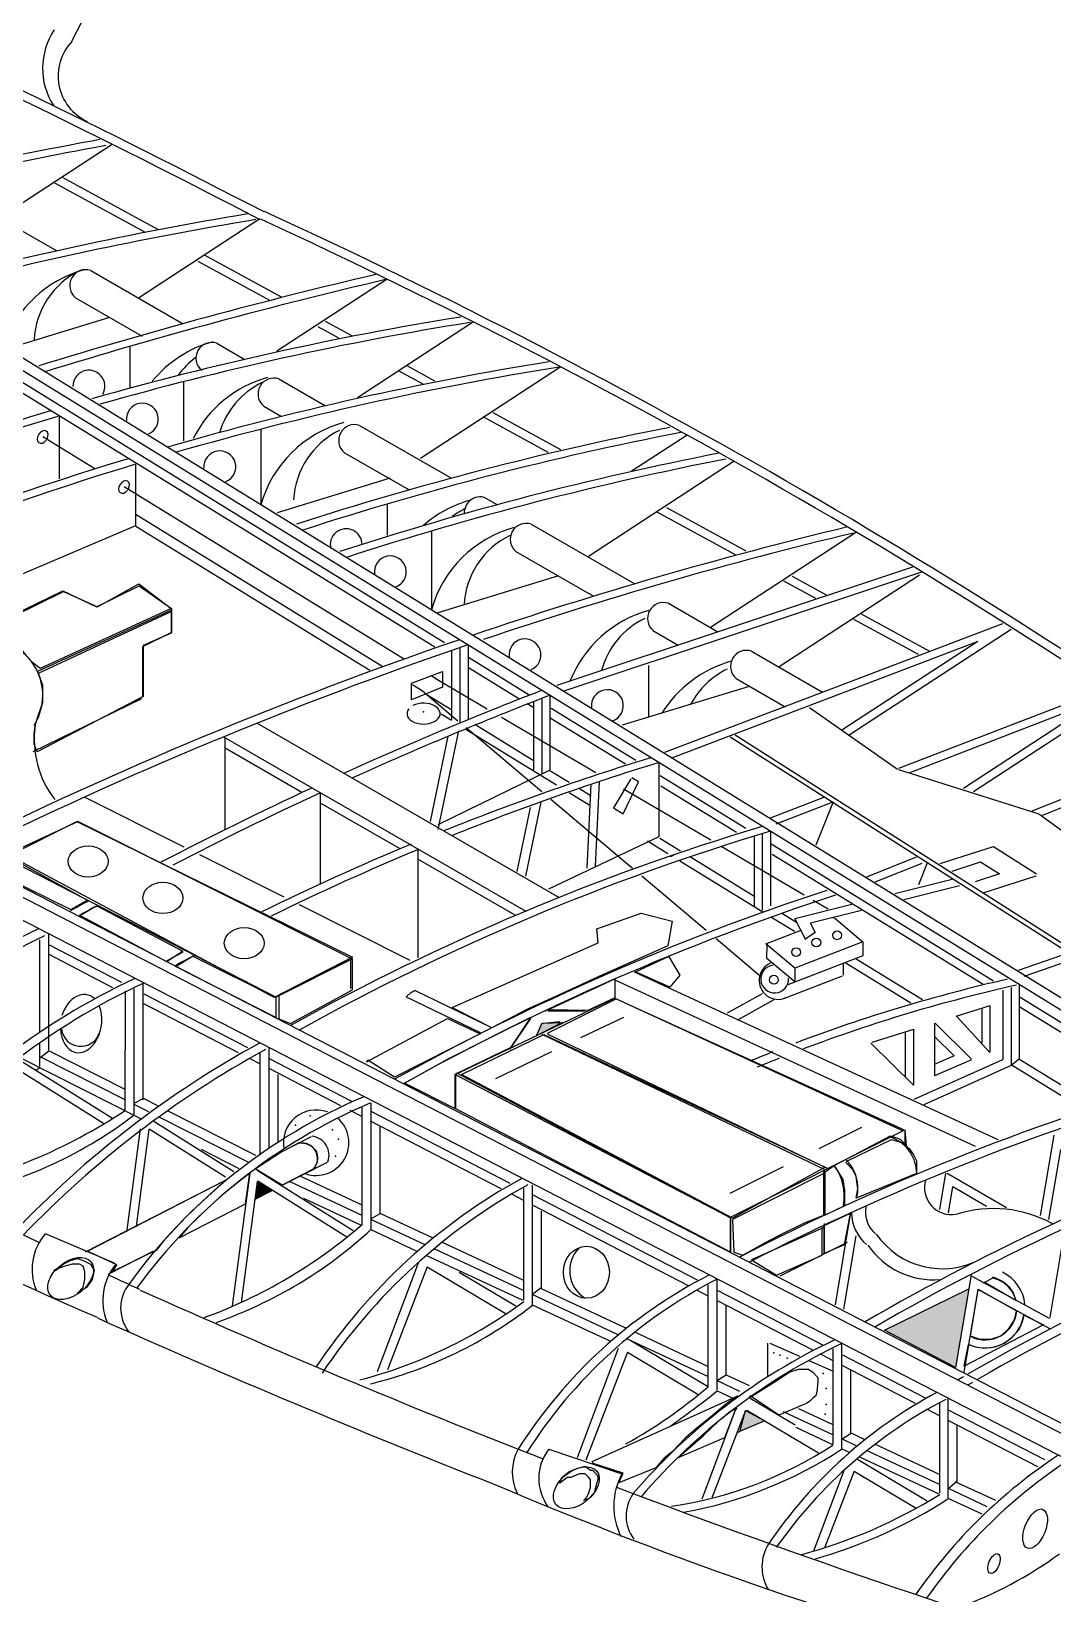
# Model space of a CAD drawing. Extents: x 4.3 to 16.6, y -10.2 to -1.3.
# Drawn here: x 11.503 to 13.393, y -8.713 to -5.822 of the extents above; entities that cross this region are included whole.
import ezdxf

# ---------------------------------------------------------------- set-up
doc = ezdxf.new("R2010")
doc.units = 0
doc.header["$MEASUREMENT"] = 0
doc.linetypes.add('0', pattern=[0])
doc.layers.get('0').update_dxf_attribs({"linetype": 'CONTINUOUS'})
doc.layers.add('1', color=7, linetype='CONTINUOUS')

# ---------------------------------------------------------------- blocks, each defined once
blk = doc.blocks.new('UNITCIRCLE0')
at = {"color": 0, "linetype": '0'}
blk.add_circle((0, 0), 1, dxfattribs=at)
blk = doc.blocks.new('82')
at = {"color": 0, "linetype": '0'}
blk.add_arc((0, 0), 1, 275.2115, 263.991, dxfattribs=at)
blk = doc.blocks.new('83')
at = {"color": 0, "linetype": '0'}
blk.add_arc((0, 0), 1, 275.2115, 263.9926, dxfattribs=at)
blk = doc.blocks.new('90')
at = {"color": 0, "linetype": '0'}
blk.add_arc((0, 0), 1, 144.1694, 202.628, dxfattribs=at)
blk = doc.blocks.new('91')
at = {"color": 0, "linetype": '0'}
blk.add_arc((0, 0), 1, 57.8237, 104.9603, dxfattribs=at)
blk = doc.blocks.new('92')
at = {"color": 0, "linetype": '0'}
blk.add_arc((0, 0), 1, 66.9977, 174.8391, dxfattribs=at)
blk = doc.blocks.new('93')
at = {"color": 0, "linetype": '0'}
blk.add_arc((0, 0), 1, 223.6975, 284.2534, dxfattribs=at)
blk = doc.blocks.new('94')
at = {"color": 0, "linetype": '0'}
blk.add_arc((0, 0), 1, 235.9767, 346.8765, dxfattribs=at)
blk = doc.blocks.new('95')
at = {"color": 0, "linetype": '0'}
blk.add_arc((0, 0), 1, 155.3544, 259.9626, dxfattribs=at)
blk = doc.blocks.new('96')
at = {"color": 0, "linetype": '0'}
blk.add_arc((0, 0), 1, 342.5456, 41.8353, dxfattribs=at)
blk = doc.blocks.new('97')
at = {"color": 0, "linetype": '0'}
blk.add_arc((0, 0), 1, 337.4285, 82.8183, dxfattribs=at)
blk = doc.blocks.new('98')
at = {"color": 0, "linetype": '0'}
blk.add_arc((0, 0), 1, 107.696, 312.1451, dxfattribs=at)
blk = doc.blocks.new('99')
at = {"color": 0, "linetype": '0'}
blk.add_arc((0, 0), 1, 153.43875, 130.03111, dxfattribs=at)

msp = doc.modelspace()

# ---------------------------------------------------------------- linework, layer by layer
at = {"layer": '1', "color": 7, "linetype": '0'}
for p, q in [((12.267378, -6.953199), (10.552269, -5.896473)), ((10.579334, -5.890028), (14.678915, -8.415894)), ((12.249464, -6.961081), (10.531314, -5.904052)), ((10.644669, -5.90716), (14.703353, -8.407832)), ((11.652709, -6.03108), (11.444117, -6.167142)), ((11.560999, -6.092345), (11.736278, -6.188128)), ((11.365301, -6.121736), (11.549747, -6.227997)), ((11.545988, -6.102219), (11.713194, -6.19351)), ((11.92576, -6.168924), (11.701324, -6.315323)), ((13.942637, -8.734807), (9.089279, -6.229897)), ((11.823892, -6.236006), (11.965011, -6.313121)), ((9.233553, -6.259987), (13.979978, -8.711184)), ((9.259033, -6.256348), (13.99522, -8.699473)), ((11.612699, -6.264265), (11.78363, -6.36274)), ((11.811038, -6.24693), (11.945038, -6.320091)), ((12.161505, -6.280448), (11.957241, -6.413688)), ((11.584528, -6.314818), (11.707863, -6.385873)), ((11.64569, -6.351611), (11.458215, -6.40906)), ((12.046701, -6.357762), (12.096737, -6.385105)), ((12.321022, -6.359549), (12.106052, -6.499771)), ((12.03267, -6.367935), (12.070868, -6.388791)), ((11.685365, -6.404165), (11.685365, -6.481881)), ((11.846176, -6.398775), (11.898087, -6.428679)), ((12.197625, -6.440238), (12.24909, -6.468359)), ((12.482436, -6.442715), (12.222674, -6.612157)), ((11.784253, -6.471202), (11.784253, -6.579316)), ((11.960958, -6.464902), (12.047357, -6.514677)), ((12.181377, -6.449126), (12.226929, -6.473997)), ((11.932787, -6.515455), (11.965682, -6.534406)), ((12.356513, -6.527062), (12.481705, -6.595476)), ((11.554626, -6.533607), (11.554626, -6.649797)), ((11.927612, -6.559295), (11.927612, -6.697803)), ((12.110211, -6.550888), (12.279998, -6.648704)), ((12.33805, -6.534667), (12.458773, -6.60058)), ((11.620194, -6.631471), (11.52387, -6.57221)), ((12.7163, -6.568839), (12.612928, -6.636269)), ((12.08204, -6.601441), (12.201709, -6.670383)), ((12.803219, -6.617358), (12.533581, -6.793242)), ((11.695456, -6.621752), (11.695456, -6.736539)), ((12.167041, -6.648446), (11.957808, -6.712562)), ((12.191453, -6.982914), (11.674356, -6.664792)), ((12.161418, -6.697474), (12.161418, -6.754168)), ((12.342589, -6.684765), (12.365076, -6.697719)), ((12.678171, -6.702836), (12.824601, -6.782854)), ((12.153181, -6.997351), (11.696851, -6.716612)), ((12.427666, -6.733778), (12.619193, -6.84412)), ((12.659162, -6.709986), (12.804804, -6.789505)), ((11.695456, -6.736539), (11.461509, -6.836563)), ((12.129423, -7.004296), (11.696039, -6.737676)), ((12.242985, -6.74773), (12.242985, -6.892114)), ((13.029604, -6.748693), (12.759441, -6.924919)), ((12.399494, -6.784332), (12.543016, -6.867017)), ((12.475776, -7.031805), (13.133568, -6.812627)), ((12.486948, -7.042856), (13.152369, -6.821138)), ((11.623426, -6.886566), (11.702622, -6.848027)), ((11.702622, -6.848027), (11.76211, -6.889531)), ((12.477948, -6.829529), (12.252901, -6.898494)), ((13.146198, -6.827936), (12.886437, -6.997378)), ((12.894682, -6.838576), (12.953511, -6.870697)), ((12.910786, -6.829952), (12.973279, -6.8641)), ((11.465859, -6.903293), (11.561161, -6.856915)), ((11.561161, -6.856915), (11.623426, -6.886566)), ((12.681609, -6.880077), (12.773044, -6.932755)), ((11.76211, -6.892496), (11.51432, -7.005978)), ((11.76211, -6.889531), (11.76211, -6.934007)), ((13.038018, -6.899479), (13.164639, -6.968672)), ((11.76211, -6.934007), (11.708334, -6.960692)), ((12.652722, -6.93022), (12.699599, -6.957227)), ((12.675028, -7.155535), (13.300485, -6.917196)), ((13.315716, -6.928752), (13.016191, -7.124129)), ((13.024188, -6.909283), (13.143481, -6.974415)), ((11.708334, -6.960692), (11.708334, -7.052607)), ((12.295677, -6.962191), (12.295677, -7.102726)), ((12.310878, -6.956881), (12.310878, -7.094733)), ((12.687687, -7.166), (13.25156, -6.951126)), ((13.253866, -6.950907), (13.002235, -7.115043)), ((12.280476, -6.967504), (12.280476, -7.095733)), ((12.424212, -7.049829), (12.311629, -6.980466)), ((12.644691, -6.995232), (12.644691, -7.090521)), ((12.835214, -6.968571), (12.966769, -7.044363)), ((12.205989, -7.027679), (12.263714, -7.00597)), ((12.2533, -7.020963), (12.242387, -7.014249)), ((12.346416, -7.075664), (12.2533, -7.020963)), ((12.263714, -7.00597), (12.263714, -7.035431)), ((12.404634, -7.056543), (12.311441, -6.999211)), ((12.807042, -7.019127), (12.897592, -7.071292)), ((12.205989, -7.058692), (12.205989, -7.027679)), ((12.263714, -7.035431), (12.205989, -7.058692)), ((12.226458, -7.042431), (12.207965, -7.031055)), ((12.292217, -7.097915), (12.226458, -7.042431)), ((12.280676, -7.078031), (12.236405, -7.050796)), ((12.462359, -7.050214), (12.462359, -7.188066)), ((12.830804, -7.033665), (12.595911, -7.105645)), ((13.108194, -7.185347), (13.488511, -7.038725)), ((11.506236, -7.154036), (11.707393, -7.056144)), ((12.432472, -7.073669), (12.420241, -7.066145)), ((12.431956, -7.060835), (12.431956, -7.189066)), ((12.447158, -7.055524), (12.447158, -7.196056)), ((12.621017, -7.171087), (12.464636, -7.074736)), ((12.942492, -7.072744), (13.105566, -7.186954)), ((13.127016, -7.193425), (13.470798, -7.060888)), ((13.470841, -7.06368), (13.227508, -7.222405)), ((13.513785, -7.053857), (13.245837, -7.228638)), ((11.920515, -7.101964), (12.479223, -7.424114)), ((12.280284, -7.097105), (12.260846, -7.085148)), ((12.447415, -7.228857), (12.307325, -7.11066)), ((12.43329, -7.171921), (12.323668, -7.10448)), ((12.547186, -7.193605), (12.372591, -7.09104)), ((12.601972, -7.177948), (12.462865, -7.092369)), ((11.858388, -7.12725), (12.417533, -7.44965)), ((11.861117, -7.128469), (11.861117, -7.299037)), ((12.273696, -7.125717), (12.240815, -7.283594)), ((12.293036, -7.116252), (12.255018, -7.298804)), ((12.474756, -7.216746), (12.305569, -7.112662)), ((12.795925, -7.127361), (14.695094, -8.337594)), ((12.805319, -7.123357), (14.699626, -8.330481)), ((11.86172, -7.147582), (12.003252, -7.229188)), ((12.646753, -7.16631), (12.649915, -7.165106)), ((13.354765, -7.264019), (13.648292, -7.147248)), ((12.462405, -7.188593), (12.255024, -7.289779)), ((12.497822, -7.21162), (12.462406, -7.189833)), ((12.664075, -7.174495), (12.664075, -7.31235)), ((13.10699, -7.187356), (13.366751, -7.269507)), ((13.373727, -7.271942), (13.620709, -7.173687)), ((12.538714, -7.236779), (12.516807, -7.223301)), ((12.537913, -7.214108), (12.530459, -7.370266)), ((12.553755, -7.210419), (12.54627, -7.367231)), ((12.611845, -7.204887), (12.580159, -7.258365)), ((12.597762, -7.269431), (12.625927, -7.210419)), ((12.759851, -7.318535), (12.59827, -7.223616)), ((12.625927, -7.210419), (12.613605, -7.203042)), ((12.824858, -7.29668), (12.666546, -7.19914)), ((12.807312, -7.304276), (12.667326, -7.218156)), ((11.60187, -7.238541), (11.785243, -7.330519)), ((12.037253, -7.23236), (12.037253, -7.399827)), ((12.037524, -7.248948), (12.184402, -7.333638)), ((12.445359, -7.248114), (12.416852, -7.384996)), ((12.615316, -7.370518), (12.464231, -7.243046)), ((12.534946, -7.253775), (12.497885, -7.230974)), ((12.870495, -7.276986), (12.971101, -7.238199)), ((12.881193, -7.288195), (12.986451, -7.247617)), ((12.986451, -7.247617), (12.954115, -7.327322)), ((11.589582, -7.283594), (11.451348, -7.347957)), ((11.589582, -7.283594), (12.096438, -7.537826)), ((12.426019, -7.257579), (12.401278, -7.376374)), ((12.580159, -7.258365), (12.597762, -7.269431)), ((13.366751, -7.269507), (13.621611, -7.454352)), ((12.664075, -7.31235), (12.459563, -7.408823)), ((12.840107, -7.312309), (12.840107, -7.440538)), ((12.855309, -7.306996), (12.855309, -7.44753)), ((12.870509, -7.301685), (12.870509, -7.439538)), ((12.21783, -7.336252), (12.21783, -7.536283)), ((12.680655, -7.343418), (12.643156, -7.320347)), ((12.703817, -7.338352), (12.665676, -7.314887)), ((12.932827, -7.420151), (12.779071, -7.329826)), ((13.283226, -7.579094), (12.870031, -7.324513)), ((13.184566, -7.361204), (13.282929, -7.329716)), ((13.282929, -7.329716), (13.362633, -7.380507)), ((11.955132, -7.608624), (11.453181, -7.350367)), ((11.813781, -7.344833), (11.969906, -7.423143)), ((12.217331, -7.352626), (12.397369, -7.456433)), ((12.684798, -7.348577), (12.691319, -7.346063)), ((12.856199, -7.451414), (12.702689, -7.356973)), ((12.841312, -7.422938), (12.722246, -7.349689)), ((13.263958, -7.58521), (12.87334, -7.344898)), ((13.04863, -7.385808), (13.140364, -7.349314)), ((13.064163, -7.395093), (13.151062, -7.360524)), ((13.161238, -7.358914), (13.144269, -7.40074)), ((13.206425, -7.375516), (13.259315, -7.358585)), ((13.259315, -7.358585), (13.29415, -7.380781)), ((12.751553, -7.485463), (12.632132, -7.384707)), ((13.100293, -7.417075), (13.206587, -7.390475)), ((13.29415, -7.380781), (13.249112, -7.395199)), ((13.263803, -7.415588), (13.36218, -7.384097)), ((13.117416, -7.428179), (13.220371, -7.402415)), ((11.998444, -7.437457), (12.202991, -7.540056)), ((12.918566, -7.470467), (12.891311, -7.453699)), ((12.915414, -7.463339), (13.020895, -7.436943)), ((12.944627, -7.471418), (13.03891, -7.447824)), ((12.977153, -7.446189), (12.949546, -7.429972)), ((12.861937, -7.509772), (12.926932, -7.484759)), ((12.914959, -7.487561), (12.871257, -7.460677)), ((12.935969, -7.50237), (12.915414, -7.463339)), ((12.943678, -7.471416), (12.95312, -7.489344)), ((12.986077, -7.461998), (12.986745, -7.461741)), ((12.988645, -7.461994), (13.04132, -7.50641)), ((11.517818, -7.502964), (11.517818, -7.672389)), ((11.534465, -7.491903), (11.534465, -7.706703)), ((11.670575, -7.581743), (11.535094, -7.511687)), ((12.852, -7.570216), (12.769779, -7.500842)), ((12.915414, -7.554863), (12.861937, -7.509772)), ((12.86389, -7.53699), (12.864022, -7.510447)), ((13.04132, -7.50641), (12.915414, -7.554863)), ((12.95312, -7.489344), (12.935969, -7.501025)), ((13.042222, -7.531634), (13.042222, -7.50641)), ((11.653725, -7.591237), (11.535582, -7.530048)), ((12.096438, -7.537826), (11.955132, -7.608624)), ((12.093367, -7.537826), (12.093367, -7.592534)), ((12.915414, -7.580435), (12.86389, -7.53699)), ((12.90332, -7.58509), (13.042222, -7.531634)), ((13.151533, -7.613791), (13.028753, -7.538254)), ((13.329187, -7.558835), (13.425325, -7.525542)), ((13.339886, -7.570045), (13.436024, -7.536752)), ((12.617949, -7.561909), (13.291319, -7.872305)), ((12.894857, -7.611392), (13.00351, -7.569579)), ((12.915414, -7.554863), (12.915414, -7.580435)), ((13.005346, -7.568322), (13.005346, -7.546787)), ((13.130073, -7.619902), (13.008825, -7.545309)), ((11.676421, -7.597328), (11.675882, -7.818222)), ((11.692798, -7.593039), (11.692529, -7.826801)), ((11.709175, -7.582314), (11.709175, -7.798922)), ((12.212985, -7.596682), (12.352936, -7.664125)), ((12.582398, -7.576805), (13.249401, -7.884265)), ((12.791116, -7.637542), (12.855383, -7.602108)), ((13.300425, -7.595922), (13.300425, -7.724154)), ((13.315626, -7.590612), (13.315626, -7.735219)), ((13.330828, -7.585301), (13.330828, -7.723154)), ((11.886044, -7.71156), (11.709568, -7.620159)), ((11.903713, -7.702294), (11.711631, -7.60297)), ((11.955132, -7.608624), (11.955132, -7.644025)), ((12.196591, -7.608132), (12.333206, -7.673968)), ((12.287328, -7.75185), (12.582398, -7.610326)), ((12.582398, -7.610326), (13.115658, -7.856131)), ((12.810208, -7.650376), (12.87749, -7.613279)), ((13.276431, -7.624852), (13.213297, -7.644457)), ((13.26123, -7.630234), (13.26123, -7.693494)), ((13.276431, -7.624852), (13.276431, -7.709645)), ((13.597976, -7.77302), (13.330635, -7.608305)), ((13.578479, -7.778708), (13.331975, -7.627055)), ((12.426104, -7.648206), (12.387852, -7.705454)), ((12.450695, -7.656794), (12.48075, -7.65393)), ((12.458892, -7.633894), (12.5272, -7.633894)), ((12.51965, -7.683676), (12.599164, -7.645539)), ((13.17365, -7.657155), (13.17365, -7.754061)), ((13.174934, -7.657155), (13.241742, -7.723106)), ((13.214763, -7.643695), (13.276431, -7.71099)), ((12.447306, -7.677363), (12.9699, -7.926896)), ((13.13534, -7.668669), (13.057791, -7.692752)), ((13.119906, -7.673305), (13.119906, -7.756754)), ((13.135107, -7.667922), (13.135107, -7.771559)), ((13.17365, -7.681381), (13.210037, -7.717303)), ((11.517818, -7.693836), (11.517818, -7.736726)), ((11.53517, -7.708847), (11.518792, -7.721714)), ((11.676585, -7.779294), (11.536497, -7.708369)), ((11.925839, -7.71099), (11.925839, -7.898389)), ((11.942486, -7.703433), (11.942486, -7.889559)), ((12.361984, -7.759299), (12.46613, -7.709347)), ((13.135107, -7.771559), (13.056388, -7.693848)), ((13.210037, -7.717303), (13.173398, -7.733294)), ((11.475392, -7.740767), (11.636635, -7.842119)), ((11.478786, -7.723481), (11.652792, -7.832856)), ((11.48405, -7.721599), (11.704969, -7.833452)), ((11.676435, -7.79889), (11.52072, -7.720052)), ((11.927084, -7.732816), (11.906565, -7.722188)), ((12.09593, -7.801687), (11.942277, -7.722236)), ((12.075571, -7.809721), (11.942625, -7.740864)), ((13.299557, -7.724452), (13.135707, -7.798304)), ((13.315626, -7.735219), (13.154379, -7.807899)), ((13.242359, -7.724519), (13.173815, -7.754438)), ((13.330828, -7.723154), (13.315626, -7.735219)), ((13.448017, -7.815502), (13.315672, -7.734083)), ((13.467572, -7.808221), (13.329738, -7.723423)), ((11.959132, -7.75174), (11.959132, -7.877784)), ((12.287328, -7.815163), (12.287328, -7.75185)), ((12.287328, -7.75185), (12.795702, -8.016278)), ((11.709175, -7.796776), (11.692798, -7.805354)), ((11.736802, -7.809783), (11.710434, -7.796432)), ((12.130905, -7.803992), (12.130905, -8.038452)), ((11.720161, -7.821029), (11.692928, -7.80724)), ((11.904331, -7.914275), (11.738283, -7.830203)), ((11.91812, -7.901586), (11.754925, -7.81896)), ((12.114121, -7.829687), (12.092863, -7.818676)), ((12.114258, -7.811787), (12.114258, -8.030816)), ((12.3889, -7.953179), (12.132879, -7.820793)), ((11.704438, -7.85245), (11.679838, -8.039296)), ((11.720235, -7.853091), (11.696594, -8.032642)), ((11.721047, -7.852286), (11.862319, -7.941085)), ((11.729309, -7.838058), (11.877476, -7.931192)), ((12.371943, -7.963216), (12.130538, -7.838188)), ((12.147552, -7.848247), (12.147552, -8.009811)), ((13.115658, -7.856131), (12.795702, -8.016278)), ((12.960759, -7.888972), (13.039561, -7.84953)), ((13.119213, -7.856131), (13.119213, -7.882203)), ((11.81706, -7.890205), (11.886991, -7.925612)), ((11.961736, -7.896813), (12.021165, -7.866488)), ((13.394557, -7.863801), (13.36946, -8.012789)), ((13.406837, -7.890834), (13.3851, -8.019877)), ((11.967116, -7.95657), (12.051072, -7.91373)), ((11.603312, -8.079704), (11.862337, -7.947532)), ((11.906968, -7.934446), (11.874681, -8.179669)), ((11.920854, -7.949599), (11.891367, -8.173549)), ((11.920629, -7.928722), (12.098228, -8.040356)), ((11.921666, -7.948794), (12.086372, -8.052325)), ((12.114804, -7.99334), (12.00012, -7.939838)), ((12.795702, -7.971588), (12.894681, -7.922047)), ((12.9699, -7.926896), (12.9699, -8.008831)), ((13.194486, -7.934602), (13.183236, -8.001387)), ((13.197425, -7.934342), (13.307399, -7.998059)), ((11.916877, -7.982204), (11.94827, -7.966187)), ((12.114824, -8.01239), (11.981895, -7.95043)), ((12.412846, -7.984401), (12.391586, -7.973391)), ((12.413559, -7.961912), (12.413559, -8.169603)), ((12.42953, -7.95669), (12.42953, -8.176569)), ((12.735333, -8.132317), (12.431569, -7.975243)), ((13.207173, -7.959218), (13.198974, -8.007895)), ((13.20785, -7.959321), (13.269907, -7.995274)), ((11.77667, -8.053747), (11.899164, -7.991244)), ((12.112539, -8.030568), (12.007069, -7.981488)), ((12.718925, -8.142925), (12.430138, -7.993357)), ((12.446177, -8.004802), (12.446177, -8.147707)), ((13.01875, -8.006337), (12.989861, -8.177838)), ((12.147552, -8.009811), (12.130651, -8.019359)), ((12.231593, -8.066817), (12.131227, -8.020034)), ((12.24624, -8.054656), (12.148155, -8.008899)), ((12.795702, -8.016278), (12.795702, -8.079594)), ((12.9699, -8.027452), (12.9699, -8.083318)), ((13.415241, -8.035019), (13.387264, -8.201108)), ((11.656548, -8.101112), (11.52921, -8.046474)), ((12.218065, -8.079673), (12.130444, -8.038899)), ((12.412889, -8.132401), (12.262654, -8.062314)), ((12.888134, -8.124286), (13.012976, -8.0618)), ((13.028222, -8.050042), (13.005297, -8.186138)), ((11.64476, -8.121057), (11.728124, -8.07852)), ((12.412733, -8.170259), (12.233159, -8.086697)), ((12.413551, -8.151631), (12.24789, -8.074412)), ((12.218356, -8.100643), (12.142763, -8.301737)), ((12.235119, -8.107716), (12.161715, -8.298448)), ((12.235119, -8.107716), (12.381113, -8.19481)), ((12.399227, -8.180575), (12.294131, -8.117877)), ((13.241906, -8.12245), (13.213017, -8.293951)), ((12.446289, -8.146712), (12.43014, -8.158655)), ((12.602738, -8.220966), (12.446947, -8.148289)), ((12.755049, -8.161635), (12.734162, -8.150817)), ((12.754809, -8.140741), (12.754809, -8.32984)), ((12.771456, -8.13099), (12.771456, -8.335811)), ((12.967498, -8.252366), (12.773501, -8.152052)), ((13.254042, -8.150346), (13.228453, -8.302254)), ((13.242828, -8.124945), (13.385763, -8.202588)), ((13.254403, -8.149863), (13.386808, -8.221786)), ((12.573643, -8.245135), (12.429054, -8.177853)), ((12.588786, -8.233313), (12.429468, -8.159052)), ((12.949017, -8.262093), (12.773474, -8.171177)), ((12.788102, -8.179556), (12.788102, -8.308938)), ((12.754663, -8.291842), (12.619452, -8.228764)), ((12.588877, -8.258657), (12.512827, -8.460961)), ((12.60564, -8.265729), (12.528828, -8.465318)), ((12.755473, -8.311007), (12.604722, -8.24074)), ((12.60564, -8.265729), (12.738149, -8.344778)), ((12.75401, -8.3292), (12.612006, -8.244484)), ((12.865137, -8.249103), (12.865137, -8.308742)), ((12.868933, -8.249103), (12.923844, -8.273226)), ((12.985767, -8.259265), (12.985767, -8.436334)), ((13.002054, -8.25023), (13.002054, -8.444295)), ((12.941087, -8.280803), (12.986582, -8.30079)), ((12.9851, -8.280783), (12.962051, -8.268846)), ((13.1387, -8.360335), (13.002797, -8.289948)), ((13.157168, -8.350442), (13.004067, -8.271275)), ((12.788296, -8.307943), (12.772145, -8.317897)), ((12.813989, -8.338284), (12.772189, -8.3188)), ((12.831396, -8.327639), (12.789216, -8.307962)), ((13.018701, -8.297991), (13.018701, -8.415433)), ((12.801316, -8.351079), (12.772639, -8.337735)), ((12.915964, -8.400887), (12.832841, -8.3513)), ((13.198617, -8.350918), (13.198617, -8.534862)), ((12.807611, -8.366403), (12.743364, -8.537311)), ((12.824374, -8.373475), (12.762646, -8.533867)), ((12.826474, -8.372542), (12.958983, -8.451592)), ((12.98552, -8.418237), (12.894722, -8.375914)), ((12.986201, -8.399859), (12.92306, -8.370401)), ((13.183283, -8.383425), (13.159765, -8.371244)), ((13.18313, -8.358629), (13.18313, -8.525906)), ((13.378092, -8.464679), (13.198722, -8.371929)), ((12.986036, -8.437037), (12.917647, -8.405212)), ((13.364848, -8.477463), (13.199346, -8.391745)), ((13.215263, -8.401498), (13.215263, -8.505005)), ((13.020102, -8.415433), (13.003001, -8.42638)), ((13.029063, -8.438532), (13.00338, -8.42656)), ((13.04458, -8.427092), (13.01961, -8.415444)), ((13.184347, -8.492296), (13.063777, -8.436048)), ((12.46016, -8.445145), (12.595453, -8.490866)), ((13.017921, -8.451874), (13.001976, -8.444453)), ((13.160562, -8.541199), (13.031711, -8.464331)), ((13.182711, -8.528557), (13.035551, -8.460077)), ((13.182917, -8.510248), (13.048264, -8.447483)), ((13.006813, -8.483208), (12.950303, -8.633534)), ((13.025345, -8.485575), (12.971102, -8.626517)), ((13.025345, -8.485575), (13.140127, -8.554049)), ((13.215263, -8.505005), (13.198705, -8.51894)), ((13.271574, -8.551572), (13.199615, -8.518031)), ((13.287096, -8.54023), (13.213491, -8.505892)), ((12.762646, -8.533867), (12.76436, -8.530652)), ((13.262003, -8.565454), (13.199412, -8.536327))]:
    msp.add_line(p, q, dxfattribs=at)
for points in [[(11.46982, -6.9038), (11.5625, -6.85811), (11.625195, -6.886666), (11.701519, -6.843832), (11.761488, -6.889521), (11.518886, -7.000893), (11.505256, -6.98947), (11.494352, -6.978048), (11.486175, -6.966625), (11.475271, -6.96377), (11.461641, -6.958058), (11.450738, -6.952346), (11.45619, -6.932356), (11.464368, -6.918078), (11.46982, -6.9038)], [(11.761488, -6.892378), (11.761488, -6.935213), (11.709697, -6.958058), (11.709697, -7.052295), (11.513433, -7.1551), (11.507982, -7.140822), (11.507982, -7.120832), (11.510708, -7.103696), (11.516159, -7.086564), (11.524337, -7.063718), (11.524337, -7.046583), (11.524337, -7.032305), (11.516159, -7.00946), (11.761488, -6.895233)], [(11.461642, -7.346431), (11.587032, -7.283606), (12.096771, -7.534904), (11.9523, -7.609153), (11.461642, -7.346431)], [(11.453465, -7.349286), (11.453465, -7.386409), (11.576129, -7.446379), (11.606113, -7.429244), (11.45619, -7.346431)], [(11.625195, -7.440668), (11.783296, -7.523483), (11.753311, -7.543473), (11.592484, -7.457803), (11.622469, -7.440668)], [(12.281292, -7.62817), (12.55179, -7.507948), (12.549058, -7.482186), (12.631026, -7.453562), (12.688405, -7.467874), (12.680207, -7.513672), (12.55179, -7.57092), (12.478018, -7.60527), (12.420639, -7.631032), (12.355064, -7.66538), (12.286757, -7.631032)], [(11.805102, -7.534904), (11.955026, -7.609153), (11.955026, -7.646276), (11.769667, -7.55204), (11.802377, -7.53205)], [(12.096771, -7.537761), (11.960478, -7.606298), (11.960478, -7.649133), (11.982285, -7.6577), (12.096771, -7.594875), (12.096771, -7.537761)], [(12.681849, -7.533003), (12.703015, -7.568221), (12.68434, -7.590395), (12.62084, -7.561699), (12.683095, -7.533003)], [(12.454681, -7.634237), (12.582243, -7.574743), (12.582243, -7.609963), (12.532439, -7.633442), (12.460223, -7.632137)], [(12.459313, -7.674835), (12.584703, -7.61201), (13.118976, -7.854742), (13.121701, -7.883299), (13.11625, -7.877587), (13.110798, -7.871878), (13.102621, -7.86902), (13.091717, -7.866166), (12.977231, -7.926134), (12.459313, -7.67769)], [(12.122819, -7.728354), (12.273095, -7.648206), (12.333206, -7.67683), (12.174733, -7.756978), (12.125551, -7.72549)], [(12.426605, -7.646485), (12.27346, -7.723443), (12.193774, -7.767791), (12.287156, -7.81475), (12.288401, -7.750836), (12.390499, -7.701268), (12.426605, -7.64779)], [(12.449018, -7.656919), (12.485125, -7.655617), (12.437812, -7.680398), (12.447371, -7.657217)], [(12.298487, -7.751939), (12.451137, -7.67769), (12.971778, -7.923279), (12.800048, -8.017515), (12.298487, -7.751939)], [(12.287583, -7.754794), (12.287583, -7.814762), (12.797322, -8.080341), (12.797322, -8.017515), (12.290309, -7.749082)], [(11.967116, -7.95657), (11.917024, -7.926172), (11.962567, -7.896863), (11.998676, -7.877779), (12.010714, -7.879483), (12.016569, -7.881869), (12.019172, -7.88289), (12.022425, -7.884935), (12.027629, -7.890729), (12.030232, -7.89516), (12.031858, -7.899932), (12.032509, -7.906405), (12.031858, -7.914244), (12.027629, -7.923106), (12.024052, -7.927196), (11.967116, -7.95657)], [(13.012667, -7.911856), (13.094443, -7.871878), (13.113524, -7.877587), (13.127153, -7.889011), (13.135331, -7.900434), (13.140783, -7.911856), (13.140783, -7.923279), (13.140783, -7.9347), (13.029022, -7.980392), (13.031748, -7.963257), (13.029022, -7.940412), (13.02357, -7.928991), (13.009941, -7.914713)], [(12.971778, -7.931846), (12.988134, -7.920422), (13.004489, -7.946124), (13.007215, -7.966114), (13.007215, -7.980392), (13.007215, -7.994671), (12.971778, -8.011804), (12.971778, -7.931846)], [(11.606491, -8.078558), (11.862337, -7.947532), (11.819627, -7.985989), (11.790191, -8.014324), (11.767445, -8.037832), (11.745308, -8.062213), (11.734629, -8.076583), (11.653601, -8.116066), (11.661138, -8.104221), (11.61026, -8.080531)], [(11.77667, -8.053747), (11.899164, -7.991244), (11.906968, -7.934446), (11.882413, -7.953203), (11.85527, -7.97595), (11.829875, -7.998725), (11.813083, -8.014644), (11.793772, -8.033863)], [(11.920854, -7.949599), (11.916877, -7.982204), (11.94827, -7.966187), (11.920854, -7.949599)], [(12.969052, -7.9347), (12.800048, -8.020372), (12.802774, -8.080341), (12.819129, -8.086053), (12.860018, -8.063208), (12.887277, -8.048929), (12.933617, -8.026082), (12.969052, -8.011804), (12.969052, -7.931846)], [(12.969052, -8.034651), (12.835485, -8.094619), (12.881824, -8.123176), (12.966327, -8.086053), (12.966327, -8.034651)], [(13.018119, -8.008949), (12.969052, -8.031794), (12.969052, -8.083196), (13.007215, -8.066063), (13.018119, -8.011804)], [(11.548014, -8.113595), (11.561533, -8.102973), (11.575051, -8.095893), (11.58857, -8.092352), (11.598709, -8.095893), (11.612227, -8.102973), (11.618987, -8.113595), (11.615607, -8.131298), (11.605468, -8.145461), (11.58857, -8.156082), (11.598709, -8.145461), (11.602088, -8.131298), (11.602088, -8.117136), (11.598709, -8.106514), (11.591949, -8.102973), (11.578431, -8.102973), (11.564912, -8.106514), (11.544635, -8.113595)], [(13.081533, -8.224806), (13.237527, -8.148448), (13.213017, -8.293951), (13.081533, -8.224806)], [(13.32576, -8.189248), (13.321923, -8.205325), (13.310414, -8.223009), (13.296603, -8.23587), (13.277421, -8.242301), (13.256705, -8.241497), (13.240593, -8.23587), (13.254537, -8.149291)], [(13.265145, -8.137001), (13.282025, -8.12816), (13.291232, -8.131374), (13.301208, -8.136197), (13.311182, -8.144236), (13.319621, -8.155489), (13.324225, -8.169957), (13.265912, -8.136197)], [(13.339571, -8.197288), (13.375632, -8.214971), (13.229084, -8.291333), (13.236756, -8.251143), (13.2498, -8.255965), (13.257473, -8.256769), (13.272818, -8.257573), (13.285862, -8.255965), (13.303509, -8.248732), (13.319621, -8.23587), (13.330363, -8.223813), (13.336502, -8.208541), (13.339571, -8.197288)], [(12.830961, -8.350178), (12.884113, -8.316692), (12.904986, -8.302777), (12.922065, -8.296813), (12.931552, -8.296813), (12.94104, -8.296813), (12.94863, -8.302777), (12.958118, -8.312716), (12.958118, -8.320667), (12.956221, -8.33856), (12.954323, -8.346511), (12.94863, -8.350488), (12.942938, -8.356452), (12.937244, -8.360427), (12.927757, -8.364404), (12.886011, -8.382294), (12.832879, -8.346511)], [(12.540653, -8.467773), (12.810108, -8.346511), (12.787337, -8.362413), (12.758874, -8.386271), (12.734205, -8.40615), (12.713332, -8.42404), (12.688663, -8.449883), (12.673483, -8.461812), (12.658302, -8.479702), (12.58999, -8.507533), (12.597581, -8.489643), (12.542551, -8.47175)], [(12.807611, -8.366403), (12.78551, -8.424288), (12.697931, -8.461575), (12.72282, -8.439942), (12.74559, -8.420066), (12.762669, -8.40416), (12.779747, -8.388258), (12.796825, -8.374342), (12.80821, -8.370368)], [(12.813903, -8.412111), (12.824374, -8.373475), (12.860027, -8.392559), (12.80875, -8.414392)], [(12.480814, -8.508162), (12.484159, -8.497646), (12.497542, -8.487131), (12.504234, -8.483624), (12.514272, -8.48012), (12.527656, -8.476615), (12.537692, -8.483624), (12.541039, -8.483624), (12.551076, -8.49414), (12.551076, -8.501151), (12.54773, -8.511666), (12.544384, -8.525687), (12.534347, -8.536202), (12.524309, -8.539707), (12.531001, -8.532697), (12.534347, -8.525687), (12.537692, -8.515172), (12.537692, -8.511666), (12.537692, -8.501151), (12.534347, -8.497646), (12.527656, -8.490636), (12.517617, -8.490636), (12.507581, -8.49414), (12.500889, -8.497646), (12.494197, -8.497646), (12.480814, -8.508162)]]:
    msp.add_lwpolyline(points, close=True, dxfattribs=at)
for centre in [(12.993783, -7.494297), (12.955241, -7.507756), (12.917983, -7.525251), (12.87687, -7.576398)]:
    msp.add_circle(centre, 0.008071, dxfattribs=at)
for centre, radius, start, end in [((13.373875, -6.77962), 2.027506, 119.888824, 152.373886), ((2.745894, -23.872139), 19.956745, 62.588535, 65.424484), ((2.738695, -23.886389), 19.956745, 62.588535, 65.393211), ((11.651817, -5.890668), 0.128157, 146.1586, 212.363266), ((11.644845, -5.904499), 0.092495, 135.991592, 245.371262), ((12.96584, -13.391987), 7.490035, 100.275681, 104.866577), ((12.97654, -13.403194), 7.490035, 100.275688, 104.814339), ((6.997605, -16.890808), 11.816399, 54.423424, 65.306328), ((12.990763, -12.733467), 6.663157, 99.399445, 104.911507), ((13.001462, -12.744677), 6.663157, 99.353958, 104.86924), ((6.990806, -16.905476), 11.816399, 54.423424, 65.306328), ((11.659683, -6.475379), 0.220588, 105.505806, 160.920959), ((11.658965, -6.400353), 0.151195, 115.873856, 177.02507), ((14.311909, -15.523458), 9.503206, 103.196312, 107.10392), ((11.603429, -6.292225), 0.029457, 71.658348, 230.083633), ((14.322609, -15.534667), 9.503206, 103.149612, 107.09153), ((13.239638, -12.21451), 5.939327, 99.128624, 105.874939), ((13.250339, -12.225722), 5.939327, 99.061226, 105.837654), ((11.897614, -6.608627), 0.220588, 105.505806, 140.834244), ((11.836906, -6.426734), 0.029457, 71.658348, 230.083633), ((13.401052, -12.297679), 5.939327, 99.107895, 106.092606), ((13.411752, -12.308888), 5.939327, 99.033272, 106.038177), ((11.896894, -6.546949), 0.151195, 126.416901, 144.249756), ((11.60937, -6.47838), 0.029528, 330.335602, 181.593277), ((11.99905, -6.674893), 0.220588, 105.505806, 153.138138), ((11.995783, -6.607878), 0.151195, 115.873856, 163.386139), ((11.951688, -6.492863), 0.029457, 71.658348, 230.083633), ((13.239638, -12.21451), 5.939327, 106.642693, 108.657257), ((11.708258, -6.539307), 0.029528, 293.093323, 185.123184), ((13.250339, -12.225722), 5.939327, 106.617401, 108.610001), ((12.139861, -6.757883), 0.220588, 105.505806, 164.195358), ((12.139142, -6.696205), 0.151195, 115.873856, 177.02507), ((13.828182, -12.391728), 5.948042, 101.090347, 107.963486), ((12.100941, -6.578849), 0.029457, 71.658348, 230.083633), ((13.838881, -12.402941), 5.948042, 100.995766, 107.955078), ((13.401052, -12.297679), 5.939327, 106.825844, 116.952484), ((11.851617, -6.627635), 0.029528, 292.050812, 184.566147), ((13.915101, -12.440248), 5.948042, 101.048996, 108.034775), ((13.9258, -12.451456), 5.948042, 101.028183, 107.998146), ((13.411752, -12.308888), 5.939327, 106.812248, 116.84716), ((12.373666, -6.901937), 0.220588, 105.505798, 131.193542), ((12.372948, -6.840258), 0.151195, 115.873856, 127.130608), ((12.33332, -6.712726), 0.029457, 71.658348, 183.431946), ((12.418396, -6.761739), 0.029457, 71.658348, 230.083633), ((12.085423, -6.77169), 0.029528, 0.32228, 194.905502), ((12.455234, -6.952193), 0.220588, 105.505791, 164.195343), ((12.454515, -6.890516), 0.151195, 115.873856, 177.02507), ((14.850397, -14.405044), 7.883264, 103.492508, 108.721657), ((14.861097, -14.416253), 7.883264, 103.477089, 108.657387), ((12.16699, -6.821945), 0.029528, 287.170837, 188.294617), ((12.672339, -6.908038), 0.029457, 71.658348, 230.083633), ((12.704402, -7.105712), 0.220588, 105.505798, 158.3423), ((12.703683, -7.044036), 0.151195, 115.873856, 165.039841), ((14.850397, -14.405044), 7.883264, 108.912788, 116.295998), ((14.861097, -14.416253), 7.883264, 108.877083, 116.252937), ((11.420506, -7.050245), 0.103536, 327.485901, 80.698036), ((12.416159, -6.975465), 0.029528, 292.719116, 188.052307), ((12.85694, -7.199695), 0.220588, 105.505806, 148.202209), ((12.825944, -6.996532), 0.029457, 71.658348, 230.083633), ((12.856221, -7.138018), 0.151195, 115.873856, 151.663956), ((14.94276, -13.514107), 6.937225, 111.089073, 114.37133), ((14.958772, -13.522693), 6.937225, 111.089081, 114.360603), ((12.568696, -7.069447), 0.029528, 289.177856, 187.106567), ((11.691242, -7.131203), 0.183188, 172.280563, 217.600021), ((14.092739, -11.859056), 4.910472, 107.12587, 111.823784), ((14.108751, -11.867643), 4.910472, 107.125877, 111.862755), ((14.94276, -13.514107), 6.937225, 114.906441, 117.473557), ((14.958772, -13.522693), 6.937225, 114.901527, 117.412865), ((14.109402, -11.483863), 4.374619, 106.659767, 119.07756), ((14.125413, -11.492452), 4.374619, 106.670029, 119.077568), ((14.092739, -11.859056), 4.910472, 112.604462, 116.143661), ((14.108751, -11.867643), 4.910472, 112.634621, 116.12381), ((14.369701, -11.696205), 4.506159, 108.034035, 119.146156), ((14.385714, -11.704791), 4.506159, 108.029411, 119.146164), ((14.94276, -13.514107), 6.937225, 118.721184, 119.038429), ((14.958772, -13.522693), 6.937225, 118.76516, 119.038429), ((12.096395, -8.690042), 1.339938, 115.669884, 140.614227), ((12.107419, -8.703167), 1.339938, 115.669884, 140.292557), ((14.092739, -11.859056), 4.910472, 118.053032, 118.450783), ((14.108751, -11.867643), 4.910472, 118.047935, 118.450783), ((12.884579, -7.577744), 0.035089, 112.782486, 294.537842), ((12.878156, -7.575053), 0.025702, 95.737686, 2.999303), ((12.236496, -8.735724), 1.281847, 115.033195, 141.139175), ((12.252507, -8.744313), 1.281847, 115.033195, 140.702713), ((12.235625, -7.646562), 0.054777, 114.413788, 135.447327), ((13.955411, -10.433157), 2.929708, 102.745369, 110.757492), ((13.966358, -10.445247), 2.929708, 102.627647, 110.691315), ((11.594396, -7.663272), 0.036291, 187.860779, 340.057892), ((21.183453, 12.390951), 22.622505, 242.687271, 244.701096), ((12.821933, -9.328259), 1.86452, 118.748192, 136.444992), ((12.83288, -9.340346), 1.86452, 118.748192, 136.169907), ((13.955411, -10.433157), 2.929708, 111.640038, 112.485123), ((18.558977, 7.638827), 17.291279, 242.801315, 246.35701), ((10.825677, -6.544456), 1.380955, 299.743195, 300.126434), ((13.966358, -10.445247), 2.929708, 111.62764, 112.485138), ((14.872471, -12.059751), 4.472234, 106.237503, 117.420868), ((12.522937, -8.746089), 1.035565, 113.025108, 144.239914), ((12.533883, -8.758176), 1.035565, 113.025124, 143.807526), ((14.879761, -12.074581), 4.472234, 106.237511, 117.260674), ((11.124237, -6.989054), 0.996207, 281.225739, 303.66156), ((11.203833, -7.18693), 0.805307, 280.376465, 307.385742), ((12.029709, -7.878036), 0.060596, 69.875069, 190.960709), ((12.029709, -7.878036), 0.060596, 250.572952, 48.817913), ((12.004077, -7.907103), 0.028436, 317.394196, 101.691422), ((12.018154, -7.901333), 0.035553, 340.66037, 83.468437), ((15.159204, -11.840308), 4.20121, 109.016632, 120.206917), ((15.177318, -11.849941), 4.20121, 109.016632, 120.206917), ((13.070702, -7.934301), 0.069939, 3.018216, 73.322655), ((12.910726, -7.977173), 0.096196, 349.966339, 36.87682), ((12.957894, -7.962277), 0.074356, 346.973419, 46.575378), ((12.93537, -8.899529), 1.09028, 118.785324, 146.167221), ((13.204952, -7.961652), 0.049488, 162.239441, 280.928345), ((12.946317, -8.911616), 1.09028, 118.785324, 146.167221), ((13.282832, -8.22644), 0.226532, 61.066978, 107.373367), ((15.132661, -11.580376), 3.784028, 107.94445, 120.109146), ((15.150775, -11.590012), 3.784028, 107.944458, 120.092392), ((11.500615, -7.320957), 0.937671, 290.090332, 310.930084), ((11.60604, -8.112502), 0.101835, 139.580185, 202.216797), ((11.570797, -7.429138), 0.828048, 289.351746, 312.646515), ((13.188226, -7.963029), 0.148129, 214.542023, 298.855713), ((12.558548, -8.114953), 0.059656, 134.824783, 237.819214), ((13.172813, -7.983658), 0.148129, 214.542023, 274.50058), ((11.743244, -8.170737), 0.108173, 140.567596, 200.990372), ((21.183453, 12.390951), 22.622505, 245.065582, 245.224243), ((13.17104, -8.932284), 0.909219, 117.138603, 147.589661), ((11.738375, -8.18398), 0.070362, 141.358078, 217.722778), ((18.27323, 6.477628), 16.035522, 245.817474, 248.705261), ((13.186328, -8.939528), 0.909219, 117.138603, 147.589661), ((11.884451, -7.455842), 0.890342, 284.733185, 306.495331), ((11.944955, -7.560022), 0.786125, 283.63147, 308.110748), ((18.527559, 7.240124), 16.914841, 245.916153, 248.60585), ((13.466969, -9.256053), 1.120162, 115.237106, 139.396088), ((13.481445, -9.262118), 1.120162, 115.237106, 139.396088), ((15.132661, -11.580376), 3.784028, 120.229088, 120.413879), ((15.150775, -11.590012), 3.784028, 120.249619, 120.413887), ((12.146134, -7.611845), 0.941431, 299.023346, 310.300293), ((11.715216, -7.016138), 1.691713, 304.894409, 308.624054), ((13.590826, -9.112106), 0.875295, 118.13266, 145.818207), ((13.596428, -9.130097), 0.874779, 117.318909, 144.845551), ((12.57897, -7.814721), 0.743795, 278.370056, 303.168335), ((12.48179, -8.487432), 0.089113, 151.535629, 205.991302), ((12.530047, -8.499252), 0.088385, 142.253067, 216.685669), ((12.564621, -7.773373), 0.801758, 280.440491, 303.06488), ((13.939316, -9.268866), 0.973755, 123.468933, 145.288544), ((13.957431, -9.2785), 0.973755, 123.468933, 145.04332), ((12.705073, -8.550207), 0.124651, 151.572723, 206.819077), ((15.452773, -1.1904), 7.946451, 247.074249, 254.95192), ((18.27323, 6.477628), 16.035522, 249.225128, 253.122696), ((12.674279, -8.56829), 0.070993, 144.458374, 217.239639), ((12.676573, -7.710896), 0.962339, 285.053467, 301.787506), ((12.71252, -7.787738), 0.893057, 285.659973, 302.98407), ((12.935008, -8.66285), 0.080381, 147.154602, 211.851913), ((12.960567, -8.029509), 0.754073, 289.882751, 306.1315)]:
    msp.add_arc(centre, radius, start, end, dxfattribs=at)
at = {"layer": '1', "color": 7}
for p in [(12.228528, -7.080852), (12.018992, -7.828538), (11.991669, -7.845712), (12.059977, -7.8543), (12.070906, -7.871474), (12.06544, -7.90296), (12.876523, -8.266994), (12.887908, -8.270969), (12.901192, -8.276934), (12.967607, -8.304765), (12.973299, -8.332596), (12.971401, -8.380306), (12.973299, -8.362413), (13.214855, -8.505005)]:
    msp.add_point(p, dxfattribs=at)
at = {"layer": '1', "color": 7, "linetype": 'Continuous'}
for points in [[(12.449018, -7.656919), (12.485125, -7.655617), (12.447371, -7.657217), (12.437812, -7.680398)], [(11.920854, -7.949599), (11.916877, -7.982204), (11.920854, -7.949599), (11.94827, -7.966187)], [(13.081533, -8.224806), (13.237527, -8.148448), (13.081533, -8.224806), (13.213017, -8.293951)], [(12.813903, -8.412111), (12.824374, -8.373475), (12.80875, -8.414392), (12.860027, -8.392559)]]:
    msp.add_solid(points, dxfattribs=at)

# ---------------------------------------------------------------- block references
at = {"layer": '1', "color": 7}
for name, p, xscale, yscale, rotation in [('83', (11.52387, -6.57221), 0.012768, 0.008783, 57.181034), ('82', (11.674356, -6.664792), 0.012768, 0.008783, 57.181034), ('99', (12.228528, -7.084069), 0.030718, 0.019309, 5e-06), ('97', (11.594948, -7.657243), 0.054162, 0.037959, 77.795372), ('98', (11.594948, -7.657243), 0.054711, 0.037673, 79.99981700000001), ('90', (13.101438, -8.005107), 0.05565, 0.054553, 26.54520999999999), ('91', (13.101438, -8.005107), 0.08142, 0.081401, 123.9767), ('96', (13.267419, -8.184257), 0.074268, 0.073297, 22.73595), ('93', (13.267419, -8.184257), 0.059221, 0.058799, 152.226959), ('94', (13.267419, -8.184257), 0.058779, 0.058509, 7.893956), ('95', (13.267419, -8.184257), 0.073558, 0.072877, 90.667168), ('92', (13.267419, -8.184257), 0.05825, 0.058249, 178.235306)]:
    msp.add_blockref(name, p, dxfattribs=dict(at, xscale=xscale, yscale=yscale, rotation=rotation))
at = {"layer": '1', "color": 7, "linetype": '0'}
for p, xscale, yscale, rotation in [((11.608014, -7.357612), 0.036862, 0.028963, 5e-06), ((11.746247, -7.425192), 0.036862, 0.028963, 5e-06), ((11.896768, -7.508863), 0.036862, 0.028963, 5e-06), ((11.575539, -8.129349), 0.048792, 0.030745, 39.289688), ((12.529856, -8.11782), 0.048091, 0.042626, 90.000114), ((12.511086, -8.516361), 0.048792, 0.030745, 39.289688), ((13.360117, -8.592276), 0.038674, 0.019036, 68.31097399999999), ((13.284058, -8.656634), 0.019337, 0.009518, 68.31097399999999)]:
    msp.add_blockref('UNITCIRCLE0', p, dxfattribs=dict(at, xscale=xscale, yscale=yscale, rotation=rotation))

doc.saveas('drawing.dxf')
